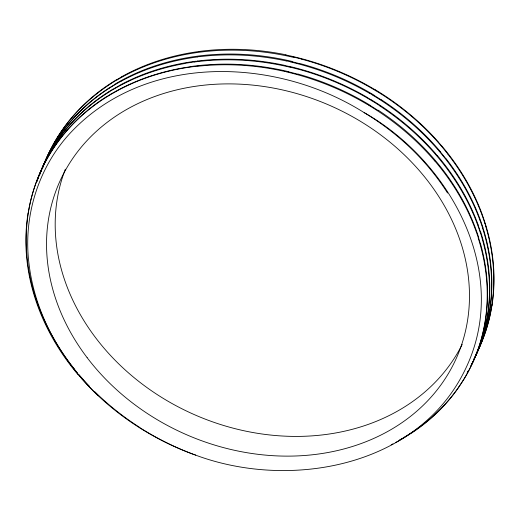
<?xml version="1.0" encoding="UTF-8"?>
<svg xmlns="http://www.w3.org/2000/svg" width="520" height="520" viewBox="0 0 520 520"><rect width="100%" height="100%" fill="white"/><g stroke="black" fill="none" stroke-linecap="round" stroke-linejoin="round"><path stroke-width="0.78" d="M27.404 219.33L28.165 213.811A236.243 196.261 23.7 0 1 52.624 149.468L55.309 145.451M492.271 302.627L491.94 304.896M485.589 319.43L485.609 319.339A236.243 194.701 23.3 0 0 480.409 243.393M491.926 305.643L490.516 313.339A236.243 194.539 23.6 0 1 476.171 354.01M28.152 213.194L29.439 206.115A236.243 196.242 23.6 0 1 55.783 144.944M412.12 432.731A236.243 194.61 24 0 0 458.588 387.465L458.725 387.094A236.243 194.552 23.6 0 0 485.628 319.456M463.528 379.841L458.569 387.452M57.636 137.118L61.113 131.807A236.243 196.157 23.4 0 1 111.202 83.519M59.124 136.338L55.647 141.648A236.243 196.255 23.7 0 0 39.566 175.279M57.298 140.913L54.607 144.937A236.243 196.242 23.7 0 0 36.992 181.266M61.795 130.663L64.136 127.361M458.725 387.094L458.263 387.751A236.243 194.539 23.8 0 1 403.533 437.658L403.26 437.925M55.764 144.93L60.379 138.658A236.243 196.196 23.4 0 1 111.605 93.977L119.34 89.681A236.243 196.047 23.2 0 1 193.343 66.645M412.074 432.679L404.534 437.437A236.243 194.831 24.2 0 1 395.343 442.669M111.156 83.466L117.013 79.833M109.167 87.997L115.024 84.364M108.966 91.969L112.691 89.694M106.977 96.499L110.702 94.224M117.189 79.436L121.505 76.947M112.859 89.297L119.412 85.566M402.922 438.12L402.246 438.51M121.401 81.035L114.855 84.76A236.243 196.196 23.4 0 0 63.239 130.741L59.462 135.987A236.243 196.222 23.5 0 0 40.034 173.803M184.711 63.401L194.155 61.932M192.166 66.469L182.722 67.938A236.243 196.066 23.3 0 0 110.682 94.205M199.114 51.617L200.011 51.5M197.678 56.823L199.498 56.589M195.689 61.36L197.503 61.126M193.349 66.677L197.906 66.131M285.889 54.958L293.241 56.563M286.37 60.859L290.908 61.88M284.382 65.403L288.912 66.424M284.856 71.344L286.579 71.734M294.138 57.2L301.606 59.079M292.142 61.743L299.611 63.622M290.16 67.139L300.066 69.693A236.243 195.332 23 0 1 372.079 100.932M288.171 71.682L298.07 74.236M195.448 455.065C290.68 490.613 420.576 466.57 466.459 366.912C511.043 271.206 449.287 160.485 363.688 112.34C276.783 57.609 148.551 52.682 73.099 130.072C38.974 164.859 22.854 215.52 28.997 263.705C34.892 314.346 61.763 360.874 98.26 395.779A236.236 195.383 23.7 0 0 195.448 455.065L195.104 454.942M194.415 454.688L193.726 454.435M193.037 454.175L192.699 454.044A236.243 195.41 24.4 0 1 144.196 430.346M369.623 93.191L372.938 95.153M367.627 97.741L370.935 99.703M367.783 104.52L368.609 105.014M375.265 89.849L369.447 86.437A236.243 195.397 23 0 0 293.235 56.595M376.129 90.851L383.247 95.316A236.243 195.078 23.1 0 1 442.247 147.154L447.753 153.946M374.127 95.401L381.245 99.866M372.106 100.893L380.022 105.898M370.11 105.443L378.027 110.448M364.175 112.645C397.488 132.743 426.693 160.069 447.544 193.024M144.177 430.372L139.276 427.31M437.86 141.524L441.597 145.828M82.264 379.223L77.935 374.185M437.372 148.922L439.27 151.131M435.37 153.478L437.268 155.688M440.238 151.716L445.75 158.502M77.597 373.191L74.094 368.888M479.941 220.031L482.397 227.156M477.938 224.594L480.396 231.719M476.489 232.33L478.4 238.03M484.887 223.243L485.901 226.519M482.885 227.806L483.899 231.082M480.558 233.103L482.293 238.843M478.556 237.666L480.291 243.406M491.907 304.889A236.243 194.532 23.7 0 1 475.475 355.44M485.778 226.531A236.243 194.539 23.6 0 1 492.219 302.614M447.688 153.978A236.243 194.727 23.3 0 1 484.835 223.249M301.587 59.163A236.243 195.292 23 0 1 376.071 90.922M117.117 79.95A236.243 195.592 23 0 1 294.086 57.518M42.588 167.811A236.243 196.242 23.6 0 1 57.655 137.131M482.274 227.169A236.243 194.519 23.7 0 1 473.486 360.061A236.243 194.539 23.6 0 0 489.957 309.471L490.262 307.197A236.243 194.669 23.3 0 0 483.977 231.075M439.173 151.19A236.243 194.733 23.3 0 1 479.85 220.044M372.86 95.264A236.243 194.994 23.1 0 1 437.262 148.987M290.882 62.043A236.243 195.247 23 0 1 369.525 93.34M199.524 56.686A236.243 195.637 23.1 0 1 286.358 60.977M121.453 81.094A236.243 195.904 23.2 0 1 197.711 56.927M471.854 363.928A236.243 194.539 23.8 0 0 487.565 314.873L487.611 314.769A236.243 194.552 23.5 0 0 482.196 238.849M467.948 371.15A236.243 194.539 23.8 0 1 467.194 372.444M379.932 106.009A236.243 194.786 23.2 0 1 480.454 233.116M194.188 62.036A236.243 195.618 23.1 0 1 290.141 67.269M112.749 89.765A236.243 195.923 23.2 0 1 184.763 63.538M57.324 140.933A236.243 196.112 23.3 0 1 109.031 92.047M392.971 443.898A236.243 194.831 24.2 0 1 391.17 444.801M478.205 238.056A236.243 194.539 23.8 0 1 463.574 379.866M434.882 161.024A236.243 194.766 23.2 0 1 476.437 232.336M368.518 105.144A236.243 194.955 23.1 0 1 434.726 160.959M286.553 71.916A236.243 195.228 23 0 1 367.673 104.676M197.938 66.255A236.243 195.566 23 0 1 284.837 71.487M77.74 374.303A236.243 196.216 23.8 0 1 28.073 213.174M98.209 395.824A236.243 195.845 24.2 0 1 82.206 379.256M42.634 167.817A236.243 196.228 23.8 0 1 61.776 130.644M64.097 127.341A236.243 196.242 23.6 0 1 117.117 79.352M121.44 76.869A236.243 196.112 23.3 0 1 199.076 51.486M199.966 51.35A236.243 195.936 23.2 0 1 285.909 54.789M375.317 89.772A236.243 195.195 23.1 0 1 437.925 141.486M441.675 145.782A236.243 194.903 23.2 0 1 481.923 213.603L484.621 221.553A236.243 194.656 23.4 0 1 491.953 305.65M59.105 136.331A236.243 196.228 23.6 0 1 109.128 87.952M114.881 84.188A236.243 196.138 23.4 0 1 292.195 61.451M299.644 63.466A236.243 195.526 23.1 0 1 374.218 95.27M381.342 99.742A236.243 195.202 23.1 0 1 440.362 151.645M445.887 158.431A236.243 194.935 23.1 0 1 482.996 227.792M402.214 438.471A236.243 194.708 24.1 0 1 399.36 440.089M37.05 181.285A236.243 196.228 23.8 0 1 57.447 140.504L61.243 135.272A236.243 196.209 23.5 0 1 112.827 89.252M119.347 85.481A236.243 196.125 23.4 0 1 195.644 61.217M197.47 61.022A236.243 195.852 23.1 0 1 284.394 65.286M288.932 66.287A236.243 195.566 23.1 0 1 367.699 97.637M371 99.612A236.243 195.202 23.1 0 1 435.454 153.426M437.404 155.603A236.243 194.968 23.1 0 1 478.056 224.575M480.584 231.692A236.243 194.662 23.4 0 1 470.73 365.976M139.36 427.193A236.243 195.566 24.3 0 1 94.984 391.885M89.473 386.301A236.243 195.566 24.3 0 1 79.111 374.81M74.211 368.823A236.243 195.858 24.3 0 1 35.029 296.094A236.243 196.079 24.1 0 1 27.45 219.336M55.27 145.424A236.243 196.255 23.7 0 1 106.899 96.408M192.133 66.371A236.243 195.839 23.1 0 1 288.184 71.578M298.103 74.081A236.243 195.52 23 0 1 370.195 105.32M378.222 110.195A236.243 195.221 23.1 0 1 478.738 237.647M462.202 344.416A217.081 179.543 23.7 0 1 193.986 414.473A217.081 179.543 23.7 0 1 65.338 169.208M87.145 357.669A217.081 179.543 23.7 0 0 451.341 368.368A217.081 179.543 23.7 0 0 235.528 83.987A217.081 179.543 23.7 0 0 87.145 357.669"/></g></svg>
